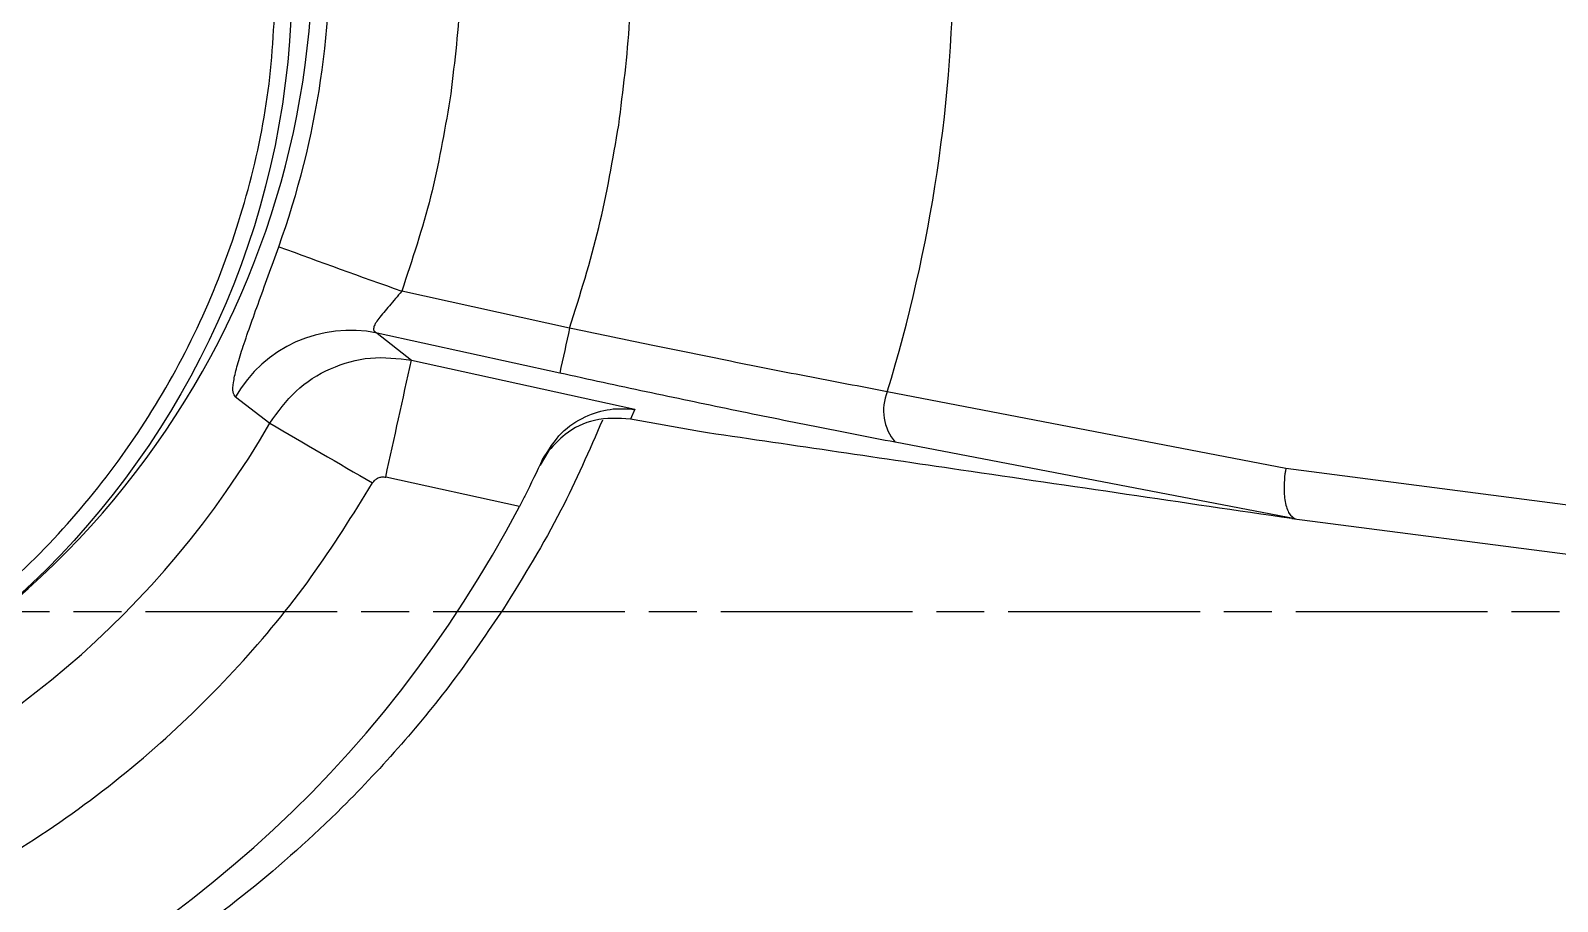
# Model space of a CAD drawing. Header units: millimetres. Extents: x 5659 to 7608, y 3628 to 5007.
# Drawn here: x 6515.8 to 6611.3, y 3950.8 to 4005.3 of the extents above; entities that cross this region are included whole.
import ezdxf

# ---------------------------------------------------------------- set-up
doc = ezdxf.new("R2010")
doc.units = ezdxf.units.MM
doc.linetypes.add('AM_ISO08W050', pattern=[18, 12, -1.5, 3, -1.5])
doc.layers.add('AM_7', color=4, linetype='AM_ISO08W050', lineweight=25)

msp = doc.modelspace()

# ---------------------------------------------------------------- linework, layer by layer
at = {"color": 7, "linetype": 'Continuous', "lineweight": 25}
for p, q in [((6549.499, 3986.709), (6538.991, 3989.016)), ((6537.451, 3986.394), (6539.592, 3984.698)), ((6548.88, 3983.885), (6537.451, 3986.394)), ((6539.592, 3984.698), (6553.582, 3981.627)), ((6528.583, 3982.4), (6530.74, 3980.749)), ((6594.322, 3977.916), (6569.378, 3982.724)), ((6553.582, 3981.627), (6553.306, 3981.012)), ((6557.624, 3980.221), (6553.306, 3981.012)), ((6594.904, 3974.759), (6569.88, 3979.555)), ((6548.204, 3979.039), (6547.646, 3978.125)), ((6547.646, 3978.125), (6547.807, 3978.48)), ((6546.352, 3975.535), (6537.987, 3977.371)), ((6628.154, 3973.514), (6594.322, 3977.916)), ((6594.702, 3974.774), (6620.286, 3971.474))]:
    msp.add_line(p, q, dxfattribs=at)
msp.add_circle((6479.626, 4008.715), 52.5, dxfattribs=at)
for centre, radius, start, end in [((6479.852, 4010.306), 53.574, 308.26934, 171.50515), ((6479.852, 4010.289), 54.664, 340.22854, 2.782), ((6479.852, 4010.283), 93.672, 342.88971, 0.12059), ((7003.382, 5285.912), 1377.533, 249.958184, 250.298612), ((6535.769, 3978.287), 8.28, 78.27823, 150.21456), ((8343.725, 3591.842), 1837.163, 167.588415, 167.678588), ((1877.96, 5001.84), 4771.31, 347.60122, 347.691294), ((6572.212, 3981.549), 3.068, 157.4808, 220.53113), ((6479.852, 4010.226), 58.81, 253.09221, 329.91815), ((7217.988, 5155.402), 1360.927, 239.669618, 239.98259), ((6479.852, 4010.215), 75, 250.55137, 332.45778)]:
    msp.add_arc(centre, radius, start, end, dxfattribs=at)
for points, knots in [([(6479.419, 3839.983), (6481.979, 3840.008), (6485.56, 3840.043), (6490.829, 3840.322), (6495.293, 3840.657), (6500.609, 3841.223), (6506.178, 3841.996), (6511.992, 3843.006), (6517.963, 3844.262), (6524.039, 3845.773), (6530.177, 3847.543), (6536.342, 3849.578), (6542.506, 3851.877), (6548.643, 3854.442), (6554.731, 3857.273), (6560.75, 3860.366), (6566.683, 3863.721), (6572.512, 3867.333), (6578.222, 3871.199), (6583.797, 3875.313), (6589.225, 3879.67), (6594.49, 3884.264), (6599.582, 3889.089), (6604.487, 3894.137), (6609.193, 3899.4), (6613.691, 3904.87), (6617.969, 3910.538), (6622.018, 3916.395), (6625.828, 3922.432), (6629.389, 3928.637), (6632.695, 3935.002), (6635.735, 3941.515), (6638.505, 3948.164), (6640.995, 3954.938), (6643.2, 3961.826), (6645.115, 3968.815), (6646.734, 3975.892), (6648.051, 3983.046), (6649.064, 3990.263), (6649.769, 3997.53), (6650.162, 4004.834), (6650.241, 4012.162), (6650.004, 4019.5), (6649.449, 4026.835), (6648.577, 4034.153), (6647.387, 4041.44), (6645.879, 4048.682), (6644.054, 4055.867), (6641.913, 4062.98), (6639.459, 4070.007), (6636.695, 4076.936), (6633.622, 4083.752), (6630.245, 4090.443), (6626.567, 4096.995), (6622.594, 4103.395), (6618.329, 4109.63), (6613.777, 4115.688), (6608.945, 4121.556), (6603.838, 4127.223), (6598.462, 4132.675), (6593.015, 4137.723), (6587.542, 4142.375), (6582.083, 4146.645), (6576.458, 4150.687), (6570.677, 4154.495), (6564.75, 4158.064), (6558.687, 4161.386), (6552.501, 4164.456), (6546.205, 4167.269), (6539.811, 4169.821), (6533.336, 4172.107), (6526.798, 4174.124), (6520.223, 4175.866), (6513.65, 4177.331), (6507.157, 4178.513), (6500.867, 4179.41), (6495.343, 4179.993), (6490.461, 4180.361), (6485.636, 4180.6), (6479.662, 4180.718), (6474.145, 4180.607), (6468.876, 4180.335), (6464.412, 4179.998), (6459.096, 4179.433), (6453.527, 4178.66), (6447.713, 4177.65), (6441.742, 4176.393), (6435.666, 4174.883), (6429.528, 4173.112), (6423.363, 4171.078), (6417.199, 4168.778), (6411.062, 4166.213), (6404.974, 4163.383), (6398.955, 4160.289), (6393.022, 4156.934), (6387.193, 4153.322), (6381.483, 4149.457), (6375.907, 4145.343), (6370.48, 4140.985), (6365.214, 4136.391), (6360.123, 4131.567), (6355.218, 4126.519), (6350.511, 4121.256), (6346.014, 4115.786), (6341.735, 4110.118), (6337.687, 4104.261), (6333.877, 4098.224), (6330.315, 4092.018), (6327.011, 4085.653), (6323.968, 4079.141), (6321.206, 4072.49), (6318.869, 4066.208), (6317.59, 4062.103), (6317.027, 4060.294)], [0, 0, 0, 0, 0.010207, 0.014274, 0.021037, 0.028056, 0.035587, 0.043451, 0.051578, 0.059911, 0.06841, 0.077044, 0.085791, 0.094634, 0.103558, 0.112554, 0.121612, 0.130726, 0.13989, 0.149098, 0.158347, 0.167633, 0.176954, 0.186306, 0.195688, 0.205098, 0.214535, 0.223996, 0.233481, 0.242989, 0.252518, 0.262068, 0.271639, 0.281229, 0.290838, 0.300466, 0.310113, 0.319778, 0.329461, 0.339162, 0.348881, 0.358618, 0.368373, 0.378146, 0.387938, 0.397748, 0.407578, 0.417427, 0.427296, 0.437185, 0.447097, 0.457031, 0.466988, 0.47697, 0.486979, 0.497016, 0.507082, 0.517181, 0.527315, 0.537488, 0.547704, 0.556915, 0.566123, 0.575327, 0.584526, 0.593719, 0.602905, 0.612082, 0.621247, 0.630396, 0.639524, 0.64862, 0.657668, 0.666638, 0.675463, 0.683979, 0.691963, 0.697606, 0.703501, 0.71122, 0.721427, 0.725494, 0.732257, 0.739276, 0.746807, 0.754671, 0.762798, 0.771131, 0.77963, 0.788264, 0.797011, 0.805853, 0.814778, 0.823774, 0.832832, 0.841946, 0.85111, 0.860318, 0.869567, 0.878853, 0.888174, 0.897526, 0.906908, 0.916318, 0.925755, 0.935216, 0.944701, 0.954208, 0.963738, 0.973288, 0.982858, 0.992449, 1, 1, 1, 1]), ([(6528.583, 3982.4), (6528.524, 3982.483), (6528.406, 3982.65), (6528.439, 3983.258), (6528.616, 3984.105), (6528.95, 3985.227), (6529.413, 3986.59), (6529.989, 3988.19), (6530.625, 3989.945), (6531.073, 3991.185), (6531.294, 3991.798)], [0, 0, 0, 0, 0.126214, 0.251285, 0.377437, 0.500627, 0.625777, 0.750108, 0.876543, 1, 1, 1, 1]), ([(6538.991, 3989.016), (6538.73, 3988.703), (6538.216, 3988.087), (6537.626, 3987.419), (6537.321, 3986.977), (6537.212, 3986.708), (6537.242, 3986.502), (6537.38, 3986.43), (6537.451, 3986.394)], [0, 0, 0, 0, 0.261618, 0.516155, 0.63762, 0.75553, 0.874054, 1, 1, 1, 1]), ([(6569.378, 3982.724), (6567.7, 3983.04), (6564.407, 3983.662), (6559.335, 3984.667), (6554.373, 3985.678), (6551.102, 3986.37), (6549.499, 3986.709)], [0, 0, 0, 0, 0.264564, 0.519429, 0.764578, 1, 1, 1, 1]), ([(6530.74, 3980.749), (6531.244, 3981.458), (6532.252, 3982.877), (6534.493, 3984.271), (6537.02, 3985.002), (6538.735, 3984.799), (6539.592, 3984.698)], [0, 0, 0, 0, 0.250367, 0.500525, 0.750103, 1, 1, 1, 1]), ([(6569.88, 3979.555), (6568.212, 3979.878), (6564.874, 3980.524), (6559.638, 3981.588), (6554.293, 3982.706), (6550.688, 3983.491), (6548.88, 3983.885)], [0, 0, 0, 0, 0.249246, 0.498721, 0.74852, 1, 1, 1, 1]), ([(6547.807, 3978.48), (6548.178, 3979.075), (6548.921, 3980.265), (6550.465, 3981.216), (6552.042, 3981.717), (6553.068, 3981.657), (6553.582, 3981.627)], [0, 0, 0, 0, 0.24995, 0.499748, 0.749458, 1, 1, 1, 1]), ([(6551.554, 3980.944), (6550.727, 3979.039), (6548.947, 3974.944), (6546.61, 3971.156), (6545.36, 3969.13)], [0, 0, 0, 0, 0.465013, 1, 1, 1, 1]), ([(6553.306, 3981.012), (6552.552, 3981.054), (6551.157, 3981.131), (6549.332, 3980.276), (6548.527, 3979.393), (6548.204, 3979.039)], [0, 0, 0, 0, 0.413014, 0.764531, 1, 1, 1, 1]), ([(6594.702, 3974.774), (6587.8, 3975.787), (6575.476, 3977.598), (6563.079, 3979.419), (6557.624, 3980.221)], [0, 0, 0, 0, 0.56, 1, 1, 1, 1]), ([(6547.807, 3978.48), (6547.446, 3977.724), (6546.985, 3976.755), (6546.466, 3975.754), (6546.352, 3975.535)], [0, 0, 0, 0, 0.780789, 1, 1, 1, 1]), ([(6537.167, 3977.012), (6537.214, 3977.078), (6537.307, 3977.209), (6537.514, 3977.336), (6537.749, 3977.401), (6537.908, 3977.381), (6537.987, 3977.371)], [0, 0, 0, 0, 0.250742, 0.500629, 0.74985, 1, 1, 1, 1]), ([(6594.322, 3977.916), (6594.316, 3977.878), (6594.296, 3977.769), (6594.242, 3977.401), (6594.188, 3976.706), (6594.243, 3975.956), (6594.384, 3975.414), (6594.574, 3974.98), (6594.774, 3974.846), (6594.904, 3974.759)], [0, 0, 0, 0, 0.026071, 0.075336, 0.251028, 0.500322, 0.632163, 0.760999, 1, 1, 1, 1]), ([(6460.588, 3946.839), (6462.852, 3946.226), (6467.431, 3944.986), (6474.576, 3944.062), (6481.943, 3943.867), (6489.432, 3944.526), (6496.904, 3946.056), (6504.187, 3948.449), (6511.145, 3951.667), (6517.653, 3955.645), (6523.579, 3960.272), (6528.833, 3965.44), (6533.427, 3970.99), (6535.93, 3975.02), (6537.167, 3977.012)], [0, 0, 0, 0, 0.079193, 0.160159, 0.242783, 0.327855, 0.413641, 0.5, 0.586354, 0.67214, 0.757217, 0.839835, 0.920804, 1, 1, 1, 1]), ([(6594.904, 3974.759), (6594.91, 3974.756), (6594.923, 3974.751), (6594.906, 3974.748), (6594.837, 3974.754), (6594.753, 3974.766), (6594.702, 3974.774)], [0, 0, 0, 0, 0.114793, 0.26425, 0.542654, 1, 1, 1, 1]), ([(6545.36, 3969.13), (6544.37, 3967.67), (6542.37, 3964.72), (6538.98, 3960.579), (6534.726, 3956.035), (6529.478, 3951.35), (6523.198, 3946.804), (6516.562, 3942.949), (6509.622, 3939.804), (6502.426, 3937.305), (6497.456, 3936.245), (6494.967, 3935.714)], [0, 0, 0, 0, 0.081068, 0.163764, 0.248401, 0.373155, 0.49798, 0.622694, 0.748359, 0.873986, 1, 1, 1, 1]), ([(6624.149, 3968.255), (6623.848, 3967.193), (6622.912, 3963.889), (6621.005, 3958.437), (6618.447, 3951.91), (6615.562, 3945.498), (6612.377, 3939.21), (6608.889, 3933.062), (6605.104, 3927.066), (6601.027, 3921.237), (6596.664, 3915.588), (6592.02, 3910.132), (6587.101, 3904.883), (6582.092, 3900.026), (6577.037, 3895.555), (6571.979, 3891.456), (6566.751, 3887.583), (6561.364, 3883.941), (6555.828, 3880.538), (6550.155, 3877.379), (6544.358, 3874.472), (6538.45, 3871.822), (6532.447, 3869.433), (6526.364, 3867.31), (6520.224, 3865.458), (6514.057, 3863.88), (6507.913, 3862.581), (6501.904, 3861.569), (6496.337, 3860.858), (6491.492, 3860.412), (6487.022, 3860.135), (6483.117, 3859.997), (6480.518, 3859.987), (6479.47, 3859.983)], [0, 0, 0, 0, 0.017078, 0.053144, 0.089298, 0.125545, 0.161888, 0.198335, 0.23489, 0.271563, 0.308361, 0.345297, 0.382382, 0.419634, 0.453214, 0.486783, 0.520336, 0.55387, 0.58738, 0.62086, 0.654303, 0.687696, 0.721023, 0.754256, 0.787351, 0.820228, 0.85273, 0.884498, 0.914491, 0.939551, 0.959781, 0.98378, 1, 1, 1, 1])]:
    msp.add_open_spline(points, degree=3, knots=knots, dxfattribs=at)
for points in [[(6542.622, 4013.324), (6542.671, 4011.261), (6542.771, 4007.135), (6542.261, 4003.039), (6542.006, 4000.991)], [(6552.571, 3999.413), (6552.846, 4001.579), (6553.395, 4005.91), (6553.362, 4010.277), (6553.345, 4012.46)], [(6428.126, 4008.717), (6428.211, 4006.47), (6428.381, 4001.975), (6429.749, 3995.35), (6431.907, 3988.952), (6434.899, 3982.893), (6438.651, 3977.276), (6443.106, 3972.197), (6448.185, 3967.742), (6453.802, 3963.989), (6459.861, 3961.001), (6466.259, 3958.829), (6472.885, 3957.511), (6479.626, 3957.07), (6486.367, 3957.511), (6492.993, 3958.829), (6499.391, 3961.001), (6505.45, 3963.989), (6511.067, 3967.742), (6516.146, 3972.197), (6520.601, 3977.276), (6524.353, 3982.893), (6527.345, 3988.952), (6529.503, 3995.35), (6530.871, 4001.975), (6531.041, 4006.47), (6531.126, 4008.717)], [(6542.006, 4000.991), (6541.651, 3998.958), (6540.942, 3994.892), (6539.641, 3990.974), (6538.991, 3989.016)], [(6549.499, 3986.709), (6550.153, 3988.792), (6551.46, 3992.958), (6552.201, 3997.261), (6552.571, 3999.413)]]:
    msp.add_open_spline(points, degree=3, dxfattribs=at)
at = {"layer": 'AM_7'}
msp.add_line((6678.952, 3968.948), (6469.128, 3968.948), dxfattribs=at)

doc.saveas('drawing.dxf')
